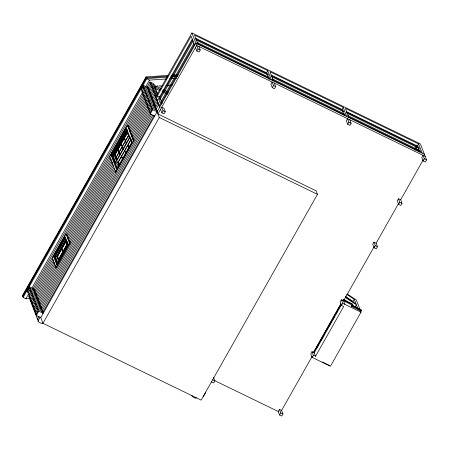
<?xml version="1.0" encoding="UTF-8"?>
<svg xmlns="http://www.w3.org/2000/svg" width="449" height="449" viewBox="0 0 449 449"><rect width="100%" height="100%" fill="white"/><g stroke="black" fill="none" stroke-linecap="round" stroke-linejoin="round"><path stroke-width="0.67" d="M153.681 105.493L156.707 100.048M168.397 75.381L146.048 76.908L22.45 295.571L23.174 297.463L25.879 298.776L30.072 298.49M22.63 296.043L146.228 77.385L146.902 77.711L167.69 76.291M22.815 296.52L146.408 77.857L147.76 78.513L167.208 77.183M23.174 297.463L146.772 78.805L146.048 76.908M28.27 291.743L27.03 291.137L29.454 286.849L32.205 288.112L32.429 288.628M146.273 86.797L143.354 85.338L140.93 89.626A2.526 0.651 -64.1 0 0 141.805 89.256L141.89 89.474A2.526 0.651 -64.1 0 0 142.428 90.883L142.513 91.096A2.526 0.651 -64.1 0 0 143.051 92.505L143.136 92.718A2.526 0.651 -64.1 0 0 143.674 94.127L143.759 94.341A2.526 0.651 -64.1 0 0 144.297 95.749L144.382 95.963A2.526 0.651 -64.1 0 0 144.92 97.371L145.005 97.585A2.526 0.651 -64.1 0 0 145.543 98.993L145.628 99.212A2.526 0.651 -64.1 0 0 146.166 100.615L146.251 100.834A2.526 0.651 -64.1 0 0 146.789 102.237L146.874 102.456A2.526 0.651 -64.1 0 0 147.412 103.859L147.497 104.078A2.526 0.651 -64.1 0 0 148.035 105.481L148.119 105.7A2.526 0.651 -64.1 0 0 148.658 107.103L148.742 107.322A2.526 0.651 -64.1 0 0 149.281 108.725L149.365 108.944A2.526 0.651 -64.1 0 0 149.904 110.347L149.988 110.566A2.526 0.651 -64.1 0 0 150.527 111.969L150.611 112.188A2.526 0.651 -64.1 0 0 150.275 113.962L154.669 116.1M27.945 290.879L29.157 288.735M141.85 89.368L143.063 87.224M28.568 292.501L29.78 290.357M142.473 90.99L143.68 88.846M25.879 298.776L28.523 294.101M31.941 288.062L142.726 92.056M145.841 86.55L149.478 80.118L166.231 78.973M29.191 294.123L30.403 291.979M143.096 92.612L144.303 90.468M143.007 94.318L33.119 288.724L33.9 288.017M149.854 82.201L147.025 87.213L147.412 86.691M29.814 295.745L31.026 293.601M143.719 94.234L144.926 92.09M33.742 290.346L143.629 95.94M147.648 88.835L150.477 83.823M66.991 234.451L66.014 233.98L52.28 258.276L55.811 267.469L56.316 267.716L69.96 243.324A2.526 0.572 29.5 0 1 70.229 242.819M128.869 126.074L127.404 125.361L109.635 156.802L115.915 172.394A2.526 0.572 29.5 0 1 115.909 172.22M30.437 297.367L31.649 295.223M144.337 95.856L145.549 93.712M53.801 256.94L65.111 236.932L68.018 244.503L56.709 264.512L57.259 264.781L54.351 257.21L53.801 256.94L56.709 264.512M131.159 139.139L130.608 138.87L131.849 142.103L116.448 169.262L111.156 155.472L126.506 128.319L131.782 142.277M52.606 259.696L34.365 291.968L35.252 291.249M66.682 234.793L110.308 157.621M128.077 126.18L144.252 97.562M151.1 85.445L148.271 90.457L148.658 89.935M54.351 257.21L65.661 237.201M57.556 263.793L54.857 256.766L65.363 238.183L68.057 245.216M116.942 168.992L111.891 155.825L126.899 129.278M31.06 298.989L32.272 296.845M144.96 97.478L146.172 95.334M117.481 168.633L112.396 155.382L126.938 129.66M34.988 293.59L53.571 260.712M67.305 236.415L110.931 159.243M128.7 127.802L144.875 99.184M151.723 87.067L148.894 92.079L149.281 91.557M57.983 262.962L55.777 257.21L65.936 239.227M118.34 166.977L116.875 163.167L115.775 162.633L113.131 155.741L127.331 130.614M31.683 300.611L32.895 298.467M145.583 99.1L146.795 96.956M58.847 261.677L56.787 256.323L65.677 240.602L66.228 240.866L57.337 256.587L58.937 260.751M114.147 154.849L127.073 131.984L129.301 137.798L116.375 160.663L114.147 154.849L115.241 155.382M127.617 132.253L114.697 155.118L116.678 160.287M54.194 262.334L35.611 295.212L36.004 294.69M67.928 238.037L111.554 160.865A2.526 0.572 29.5 0 0 111.56 161.039M129.323 129.424L145.841 100.194M149.511 93.701L152.346 88.694M32.306 302.233L33.518 300.089M146.206 100.722L147.418 98.578M54.817 263.956L36.234 296.834L37.014 296.127M68.551 239.659L112.171 162.487M129.946 131.046L146.121 102.428M152.969 90.316L150.134 95.323L150.527 94.801M32.929 303.855L34.141 301.711M146.829 102.344L148.041 100.2M36.857 298.456L55.44 265.578A2.526 0.572 29.5 0 0 55.446 265.752M69.174 241.281L112.794 164.109A2.526 0.572 29.5 0 0 112.957 164.53M130.569 132.668L146.744 104.05M150.757 96.945L153.592 91.938M33.552 305.477L34.764 303.333M147.452 103.966L148.664 101.822M61.962 256.003L62.641 254.802M64.673 251.21L65.352 250.009M66.025 248.813L66.705 247.612M55.811 267.469L69.539 243.173L66.014 233.98M56.063 267.2L37.48 300.078L38.361 299.365M69.797 242.903L113.417 165.732M131.192 134.29L147.367 105.672M154.215 93.56L151.38 98.572L152.16 97.86M34.175 307.099L35.387 304.955M115.775 162.633L130.317 136.911M148.075 105.588L149.287 103.45M38.103 301.706L113.698 167.965M131.815 135.912L147.99 107.294M154.838 95.182L152.003 100.194L152.396 99.667M116.875 163.167L117.683 161.741L118.783 162.274M34.797 308.727L36.01 306.583M148.698 107.216L149.91 105.072M130.816 139.74L118.233 162.005L119.226 164.587M132.438 137.534L148.956 108.31M152.626 101.816L155.461 96.804M426.55 159.889L424.356 158.823L423.003 155.303L421.791 157.447L423.143 160.967L425.338 162.033L426.55 159.889L420.427 143.933L191.919 32.934L155.769 96.889L159.715 107.165M35.42 310.349L36.633 308.205M149.321 108.838L150.533 106.694M160.927 105.021L157.397 95.828L191.122 36.161L194.653 45.355M115.286 170.598L39.349 304.95L40.23 304.231M133.061 139.156L149.236 110.538M156.084 98.426L153.249 103.438L153.642 102.911M36.043 311.971L37.256 309.827M149.944 110.46L151.156 108.316M119.855 163.902L120.517 162.729M124.362 155.932L125.024 154.759M126.214 152.649L126.876 151.476M127.538 150.303L128.532 148.546M129.727 146.436L130.39 145.263M115.55 172.214L133.325 140.773L127.404 125.361M39.972 306.572L133.69 140.952A2.526 0.572 29.5 0 1 134.111 140.694M133.684 140.778L149.859 112.16M36.666 313.593L37.879 311.449M150.567 112.082L151.779 109.938M162.184 103.635L159.597 96.894L192.29 39.057M425.203 156.375L196.696 45.371L157.919 113.973L316.118 190.819L317.465 194.333L201.146 400.138L42.947 323.286L40.764 317.611L36.369 315.473L38.794 311.185L43.188 313.323M150.275 113.962L152.694 109.674L157.582 111.986M150.477 113.788L40.595 308.194L40.982 307.666M157.33 101.67L154.495 106.682L155.275 105.975M192.789 39.669L159.406 98.729L159.822 99.807L193.205 40.752M41.218 309.816L151.79 114.192M157.953 103.292L155.118 108.304L155.511 107.777M37.402 319.29L38.973 316.506M41.841 311.438L152.755 115.208M155.741 109.926L158.576 104.914M194.086 43.048L160.703 102.108L161.118 103.191L194.501 44.131M38.025 320.912L40.225 317.016M154.069 115.606L42.464 313.06L43.345 312.341M40.764 317.611L195.865 43.211L424.372 154.209M42.947 323.286L159.272 117.486L157.088 111.812L156.527 111.969M161.898 112.845L163.105 110.701L161.758 107.188L163.952 108.254L165.305 111.767L164.093 113.911L161.898 112.845L160.546 109.332M198.896 46.443L200.243 49.957L199.03 52.101L196.836 51.034L198.043 48.89L191.919 32.934M269.147 79.546L266.56 72.805L267.772 70.661L194.535 35.084L198.065 44.277M272.268 87.678L273.48 85.535L272.133 82.015L270.921 84.159L272.268 87.678L274.468 88.745L275.68 86.601L274.328 83.087M344.349 115.578L341.998 109.449L343.21 107.305L269.967 71.728L273.497 80.921M347.706 124.322L348.918 122.179L347.565 118.659L346.359 120.803L347.706 124.322L349.9 125.389L351.112 123.245L349.765 119.731M213.499 377.317L214.847 380.836L213.634 382.98L211.44 381.908M414.27 149.871L417.014 145.01M415.033 150.342L418.642 143.949L345.404 108.372L348.935 117.565M417.57 150.802L418.603 148.978M418.07 151.42L419.097 149.601M278.2 411.48L279.413 409.336L281.613 410.403L282.96 413.922L281.748 416.066L279.553 414.999L278.2 411.48L214.173 380.376M351.651 304.888L341.347 299.769L340.134 301.913L341.487 305.427L343.681 306.493L315.54 356.276L314.244 352.897L311.993 351.696L310.787 353.84L312.134 357.353L330.442 366.249L361.007 312.178L360.435 310.691L351.646 306.42L351.893 305.303L361.417 309.928L361.568 310.332L360.193 312.773M373.927 242.129L372.715 244.273L374.068 247.786L376.262 248.853L377.474 246.709L376.127 243.195L373.927 242.129L375.28 245.642L377.474 246.709M398.465 198.716L397.253 200.86L398.605 204.374L400.8 205.44L402.012 203.296L400.665 199.783L398.465 198.716L399.818 202.23L402.012 203.296M313.458 352.409L340.914 303.838M342.811 300.482L343.216 299.764L343.945 300.123L374.225 246.557M313.514 352.544L340.965 303.973M342.862 300.617L343.216 299.764M316.264 348.643L318.335 344.984M319.026 343.766L319.71 342.542M320.401 341.324L321.439 339.495M322.124 338.277L324.195 334.617M326.608 330.346L327.299 329.128M327.989 327.905L330.054 324.245M330.745 323.027L331.777 321.198M332.468 319.98L333.158 318.756M333.848 317.538L334.539 316.321M335.571 314.491L337.637 310.831M338.327 309.608L339.017 308.39M340.05 306.56L340.74 305.342M281.613 410.403L312.235 356.231M376.127 243.195L398.42 203.745M400.665 199.783L423.3 159.732M314.244 352.897L341.352 304.938M279.553 414.999L280.765 412.856L279.413 409.336M312.134 357.353L313.346 355.21L311.993 351.696M341.487 305.427L342.694 303.283L341.347 299.769M374.068 247.786L375.28 245.642M398.605 204.374L399.818 202.23M423.143 160.967L424.356 158.823M346.723 294.376L354.306 299.388L353.099 301.532L345.511 296.52M351.646 306.42L351.893 305.303M352.1 305.747L352.633 304.119L343.844 299.853L343.945 300.123M345.292 297.457L356.383 304.787L355.17 306.931L352.252 305M153.872 105.06L154.652 104.353M156.364 111.548L156.757 111.026M147.721 88.728L148.423 88.127M149.59 93.594L150.292 92.994M150.836 96.838L151.537 96.238M152.699 101.704L153.406 101.109M155.814 109.82L156.521 109.219M33.815 290.239L34.522 289.639M35.061 293.483L35.768 292.883M36.93 298.349L37.637 297.749M38.176 301.593L38.883 300.998M39.119 302.8L38.726 303.328L114.663 168.976A2.526 0.572 29.5 0 0 114.669 169.15M40.045 306.465L40.752 305.864M41.291 309.709L41.998 309.108M41.914 311.331L42.621 310.73M146.587 87.527L147.278 86.87M160.882 86.55L162.785 85.462M168.027 86.062L169.312 85.018L170.098 85.17M32.687 289.038L33.378 288.381M156.555 86.421L157.403 85.826L158.188 85.983M158.94 86.259L160.136 85.574L160.624 86.141M166.085 85.77L167.281 85.085M170.85 85.445L171.698 84.855L172.478 85.007M154.613 86.225L155.64 85.95L161.185 88.644M148.428 90.878L149.612 90.945L144.477 88.447M151.543 98.988L152.604 99.01M153.412 103.859L154.596 103.921L149.461 101.429M154.658 107.103L155.842 107.165L150.707 104.673M35.774 295.633L36.829 295.655M38.889 303.743L39.944 303.765M40.758 308.615L41.937 308.676L36.801 306.184M147.278 87.577L148.366 87.695M149.147 92.449L150.651 92.803M149.77 94.071L151.274 94.425M152.262 100.559L153.766 100.918M152.885 102.181L154.389 102.54M155.376 108.669L156.465 108.787L151.33 106.295M33.378 289.089L34.882 289.448M34.001 290.716L35.089 290.829L29.954 288.337M34.624 292.338L35.712 292.456L30.577 289.959M36.492 297.204L37.997 297.558M37.115 298.826L38.204 298.944L33.069 296.447M37.738 300.448L38.827 300.566L33.692 298.069M39.607 305.314L40.696 305.432L35.561 302.94M42.094 311.802L43.183 311.92L38.047 309.428M171.894 75.146L178.18 74.714M171.153 76.055L178.085 75.584M170.682 76.947L177.63 76.476M169.722 78.732L176.698 78.261M148.35 89.121L149.405 89.559M150.842 95.609L151.481 95.811L146.346 93.313M151.459 97.231L152.52 97.674M154.574 105.347L155.635 105.784M156.443 110.213L157.504 110.65M35.69 293.876L36.751 294.314M38.805 301.992L39.866 302.43M40.674 306.858L41.735 307.296M41.92 310.102L42.981 310.54M195.826 38.446L266.56 72.805M271.263 75.09L341.998 109.449M346.695 111.734L417.43 146.093L419.787 152.222M195.461 38.827L268.075 74.096L268.491 75.179L195.876 39.91M270.899 75.471L343.513 110.74L343.928 111.823L271.314 76.555M346.336 112.115L418.945 147.384L419.36 148.467L346.751 113.199M196.757 42.206L269.372 77.481L269.787 78.558L197.173 43.289M272.195 78.85L344.81 114.125L345.225 115.202L272.61 79.933M347.633 115.494L420.242 150.769L420.657 151.846L348.048 116.577M198.043 48.89L200.243 49.957M273.48 85.535L275.68 86.601M348.918 122.179L351.112 123.245M146.772 78.805L149.478 80.118M151.268 83.722L153.468 84.788M163.649 89.839L168.577 92.236M151.891 85.344L154.091 86.41M154.49 86.713L160.652 89.705M162.499 90.603L168.044 93.297M152.514 86.966L154.714 88.032M155.186 88.369L159.502 90.468M162.583 91.961L167.511 94.357M153.137 88.588L155.337 89.654M153.76 90.21L155.96 91.276M154.383 91.832L156.583 92.898M143.854 86.825L148.989 89.317M155.006 93.454L157.206 94.52M157.397 95.828L159.597 96.894M155.629 95.076L156.729 95.609M145.1 90.069L150.235 92.567M145.723 91.691L150.858 94.189M146.969 94.935L152.104 97.433M147.592 96.557L152.727 99.055M148.215 98.179L153.35 100.677M148.838 99.807L153.973 102.299M150.084 103.051L155.219 105.543M163.105 110.701L165.305 111.767M151.953 107.917L157.088 110.409M159.272 117.486L317.465 194.333M133.325 140.773L133.69 140.952M112.396 155.382L113.131 155.741M111.156 155.472L111.891 155.825M343.266 299.904L352.791 304.529M352.05 305.707L361.568 310.332M358.083 309.221L360.278 310.287M342.694 303.283L361.007 312.178M313.346 355.21L315.54 356.276M322.466 362.074L329.605 365.542M69.539 243.173L70.05 243.42M56.787 256.323L57.887 256.856M54.857 256.766L55.777 257.21M31.2 291.581L36.335 294.078M212.652 379.77L214.847 380.836M280.765 412.856L282.96 413.922M31.823 293.203L36.958 295.7M32.446 294.825L37.581 297.322M34.315 299.691L39.45 302.188M34.938 301.318L40.073 303.81M36.178 304.562L41.314 307.054M37.424 307.806L42.56 310.298M347.268 294.016L356.338 300.011L360.031 309.642M345.506 296.879L356.012 303.821L354.306 299.388M344.08 299.601L348.166 302.3M56.316 267.716L56.226 267.621A2.526 0.572 29.5 0 1 56.069 267.374M155.64 85.95L155.859 86.466M418.642 143.949L422.172 153.143M343.21 107.305L346.735 116.499M267.772 70.661L271.303 79.855M356.383 304.787L357.836 308.586M343.597 300.97L344.894 304.355M195.483 47.515L196.836 51.034M157.245 94.632L157.161 94.413A2.526 0.572 29.5 0 0 157.571 94.503M156.297 96.81L156.213 96.591A2.526 0.572 29.5 0 1 155.674 95.188L155.59 94.969A2.526 0.572 29.5 0 1 155.051 93.566L154.967 93.347A2.526 0.572 29.5 0 1 154.428 91.944L154.344 91.725A2.526 0.572 29.5 0 1 153.805 90.316L153.721 90.103A2.526 0.572 29.5 0 1 153.182 88.694L153.098 88.481A2.526 0.572 29.5 0 1 152.559 87.072L152.475 86.859A2.526 0.572 29.5 0 1 151.936 85.45L151.852 85.237A2.526 0.572 29.5 0 1 151.313 83.828L151.229 83.609A2.526 0.572 29.5 0 1 150.69 82.206L152.885 83.273A2.526 0.572 29.5 0 1 153.429 84.681L153.507 84.895A2.526 0.572 29.5 0 1 154.046 86.303L154.13 86.517A2.526 0.572 29.5 0 1 154.669 87.925L154.753 88.139A2.526 0.572 29.5 0 1 155.292 89.547L155.376 89.766A2.526 0.572 29.5 0 1 155.915 91.169L155.999 91.388A2.526 0.572 29.5 0 1 156.538 92.791L156.622 93.01A2.526 0.572 29.5 0 1 157.835 93.998M131.838 141.794L131.007 139.633L128.027 144.904L129.065 147.603M129.598 138.286L128.56 135.581L125.58 140.851L126.41 143.018M128.863 147.962L127.825 145.257L124.85 150.527L125.883 153.232M126.416 143.916L125.378 141.21L122.397 146.481L123.228 148.641M125.681 153.592L124.648 150.886L121.668 156.157L122.706 158.862M123.234 149.539L122.195 146.834L119.221 152.104L120.051 154.271M122.504 159.215L121.466 156.516L118.485 161.786L119.524 164.486M120.057 155.169L119.019 152.464L116.038 157.734L116.869 159.9M117.683 161.741L119.17 165.614M67.356 241.618L68.085 243.51M67.619 245.373L67.193 244.267L63.051 251.592L63.477 252.697M65.677 240.602L67.502 245.356M63.489 253.612L62.849 251.945L58.707 259.269L59.133 260.381M167.713 85.332L167.769 85.652M133.19 137.321A2.526 0.572 29.5 0 1 132.242 135.823M132.062 135.351A2.526 0.572 29.5 0 1 131.619 134.2M128.947 127.235A2.526 0.572 29.5 0 1 128.509 126.09M133.813 138.943A2.526 0.572 29.5 0 1 132.584 137.445M130.193 130.485A2.526 0.572 29.5 0 1 129.469 129.334M133.931 140.217A2.526 0.572 29.5 0 1 133.488 139.072M130.816 132.107A2.526 0.572 29.5 0 1 130.373 130.956M131.944 134.077A2.526 0.572 29.5 0 1 130.996 132.578M130.075 129.211A2.526 0.572 29.5 0 1 129.132 127.712M68.798 239.098A2.526 0.572 29.5 0 1 68.36 237.953M70.044 242.342A2.526 0.572 29.5 0 1 70.01 241.287M69.926 241.068A2.526 0.572 29.5 0 1 68.983 239.575M112.334 162.908A2.526 0.572 29.5 0 1 112.183 162.661M111.088 159.664A2.526 0.572 29.5 0 1 111.071 159.154M67.552 235.854A2.526 0.572 29.5 0 1 67.114 234.709M68.68 237.824A2.526 0.572 29.5 0 1 67.451 236.326M115.747 171.322A2.526 0.572 29.5 0 1 115.292 170.772M112.009 161.584A2.526 0.572 29.5 0 1 111.711 161.286M54.98 264.377A2.526 0.572 29.5 0 1 54.963 263.866M53.577 260.886A2.526 0.572 29.5 0 1 53.717 260.622M54.655 263.058A2.526 0.572 29.5 0 1 54.357 262.755M53.111 259.511A2.526 0.572 29.5 0 1 52.954 259.264M36.403 315.484A2.526 0.572 29.5 0 1 35.965 314.334M34.416 309.344A2.526 0.572 29.5 0 1 33.473 307.846M35.039 310.966A2.526 0.572 29.5 0 1 34.5 309.557M32.042 304.125A2.526 0.572 29.5 0 1 31.604 302.98M37.026 317.106A2.526 0.572 29.5 0 1 36.582 315.956M38.154 319.076A2.526 0.572 29.5 0 1 36.925 317.578M36.285 314.21A2.526 0.572 29.5 0 1 35.342 312.712M31.301 301.228A2.526 0.572 29.5 0 1 30.358 299.736M33.17 306.1A2.526 0.572 29.5 0 1 32.227 304.602M30.055 297.984A2.526 0.572 29.5 0 1 28.826 296.486M31.419 302.503A2.526 0.572 29.5 0 1 31.385 301.447M33.288 307.369A2.526 0.572 29.5 0 1 32.85 306.224M30.173 299.259A2.526 0.572 29.5 0 1 29.735 298.114M29.454 286.849A2.526 0.651 -64.1 0 1 29.118 288.623L29.202 288.842A2.526 0.651 -64.1 0 1 29.741 290.25L29.825 290.464A2.526 0.651 -64.1 0 1 30.364 291.872L30.448 292.086A2.526 0.651 -64.1 0 1 30.987 293.494L31.065 293.708A2.526 0.651 -64.1 0 1 31.61 295.116L31.688 295.33A2.526 0.651 -64.1 0 1 32.233 296.738L32.311 296.957A2.526 0.651 -64.1 0 1 32.85 298.361L32.934 298.579A2.526 0.651 -64.1 0 1 33.473 299.983L33.557 300.201A2.526 0.651 -64.1 0 1 34.096 301.605L34.18 301.823A2.526 0.651 -64.1 0 1 34.719 303.227L34.803 303.445A2.526 0.651 -64.1 0 1 35.342 304.849L35.426 305.067A2.526 0.651 -64.1 0 1 35.965 306.471L36.049 306.689A2.526 0.651 -64.1 0 1 36.588 308.093L36.672 308.311A2.526 0.651 -64.1 0 1 37.211 309.715L37.295 309.933A2.526 0.651 -64.1 0 1 37.834 311.337L37.918 311.555A2.526 0.651 -64.1 0 1 38.794 311.185M27.03 291.137A2.526 0.651 -64.1 0 0 27.905 290.767L27.99 290.986A2.526 0.651 -64.1 0 0 28.528 292.389L28.613 292.608A2.526 0.651 -64.1 0 0 29.151 294.016L29.236 294.23A2.526 0.651 -64.1 0 0 29.774 295.638L29.859 295.852A2.526 0.651 -64.1 0 0 30.397 297.26L30.481 297.474A2.526 0.651 -64.1 0 0 31.02 298.882L31.099 299.096A2.526 0.651 -64.1 0 0 31.643 300.504L31.722 300.723A2.526 0.651 -64.1 0 0 32.266 302.126L32.345 302.345A2.526 0.651 -64.1 0 0 32.889 303.749L32.968 303.967A2.526 0.651 -64.1 0 0 33.507 305.371L33.591 305.589A2.526 0.651 -64.1 0 0 34.13 306.993L34.214 307.211A2.526 0.651 -64.1 0 0 34.753 308.615L34.837 308.833A2.526 0.651 -64.1 0 0 35.376 310.237L35.46 310.455A2.526 0.651 -64.1 0 0 35.999 311.859L36.083 312.077A2.526 0.651 -64.1 0 0 36.622 313.481L36.706 313.699A2.526 0.651 -64.1 0 0 36.369 315.473M35.157 312.235A2.526 0.572 29.5 0 1 34.719 311.09M38.272 320.35A2.526 0.572 29.5 0 1 37.828 319.2M42.268 322.971A2.526 0.572 29.5 0 1 39.961 322.657A2.526 0.572 29.5 0 1 38.451 320.822M203.363 395.895A2.526 0.651 -64.1 0 0 203.352 396.59L205.777 392.303A2.526 0.651 -64.1 0 0 205.462 392.185M196.073 397.685A2.526 0.572 29.5 0 1 194.052 397.528A2.526 0.572 29.5 0 1 191.97 395.535M143.354 85.338A2.526 0.651 -64.1 0 1 143.018 87.112L143.102 87.331A2.526 0.651 -64.1 0 1 143.641 88.739L143.725 88.953A2.526 0.651 -64.1 0 1 144.264 90.361L144.348 90.575A2.526 0.651 -64.1 0 1 144.887 91.983L144.971 92.197A2.526 0.651 -64.1 0 1 145.51 93.605L145.594 93.819A2.526 0.651 -64.1 0 1 146.133 95.227L146.217 95.446A2.526 0.651 -64.1 0 1 146.756 96.849L146.84 97.068A2.526 0.651 -64.1 0 1 147.379 98.471L147.463 98.69A2.526 0.651 -64.1 0 1 148.002 100.093L148.086 100.312A2.526 0.651 -64.1 0 1 148.625 101.715L148.709 101.934A2.526 0.651 -64.1 0 1 149.248 103.337L149.332 103.556A2.526 0.651 -64.1 0 1 149.871 104.959L149.955 105.178A2.526 0.651 -64.1 0 1 150.494 106.581L150.572 106.8A2.526 0.651 -64.1 0 1 151.117 108.203L151.195 108.422A2.526 0.651 -64.1 0 1 151.74 109.825L151.818 110.044A2.526 0.651 -64.1 0 1 152.694 109.674M157.577 101.109A2.526 0.572 29.5 0 1 157.543 100.054M156.331 97.865A2.526 0.572 29.5 0 1 155.887 96.715M158.2 102.731A2.526 0.572 29.5 0 1 157.756 101.586M160.069 107.597A2.526 0.572 29.5 0 1 159.625 106.452M157.459 99.835A2.526 0.572 29.5 0 1 156.51 98.337M159.328 104.701A2.526 0.572 29.5 0 1 158.783 103.298M159.446 105.975A2.526 0.572 29.5 0 1 159.002 104.83M61.732 249.043L57.595 256.368L58.656 259.135L62.798 251.81L61.732 249.043M66.076 241.36L61.934 248.684L63 251.457L67.137 244.133L66.076 241.36M117.924 149.624L114.95 154.894L115.988 157.599L118.963 152.329L117.924 149.624M121.107 144L118.126 149.27L119.165 151.97L122.145 146.7L121.107 144M124.289 138.371L121.309 143.641L122.347 146.346L125.327 141.076L124.289 138.371M127.471 132.741L124.491 138.011L125.529 140.717L128.509 135.446L127.471 132.741"/></g></svg>
